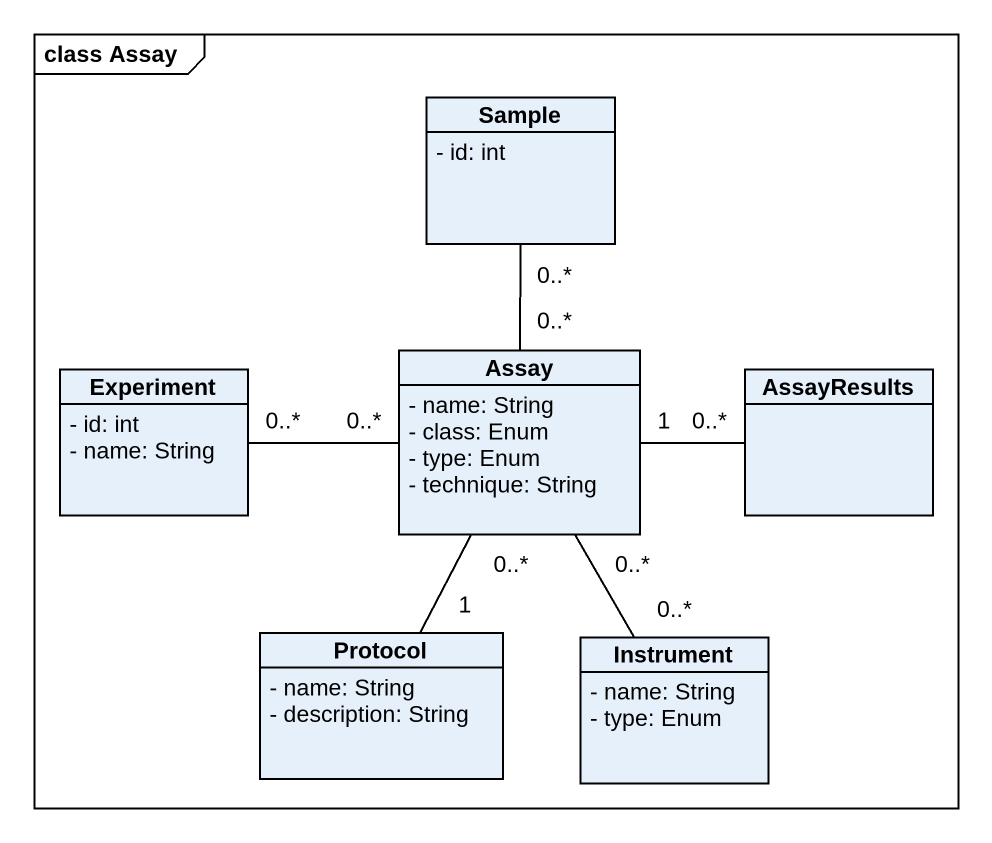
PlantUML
@startuml
mainframe class Assay
hide circle
hide empty members
skinparam classAttributeIconSize 0
class Sample {
  - id: int
}
class Experiment {
  - id: int
  - name: String
}
class Assay {
  - name: String
  - class: Enum
  - type: Enum
  - technique: String
}
class AssayResults
class "Protocol" as Protocol_ {
  - name: String
  - description: String
}
class Instrument {
  - name: String
  - type: Enum
}
Sample "0..*" -- "0..*" Assay
Experiment "0..*" -right- "0..*" Assay
Assay "1" -right- "0..*" AssayResults
Assay "0..*" -- "1" Protocol_
Assay "0..*" -- "0..*" Instrument
@enduml
